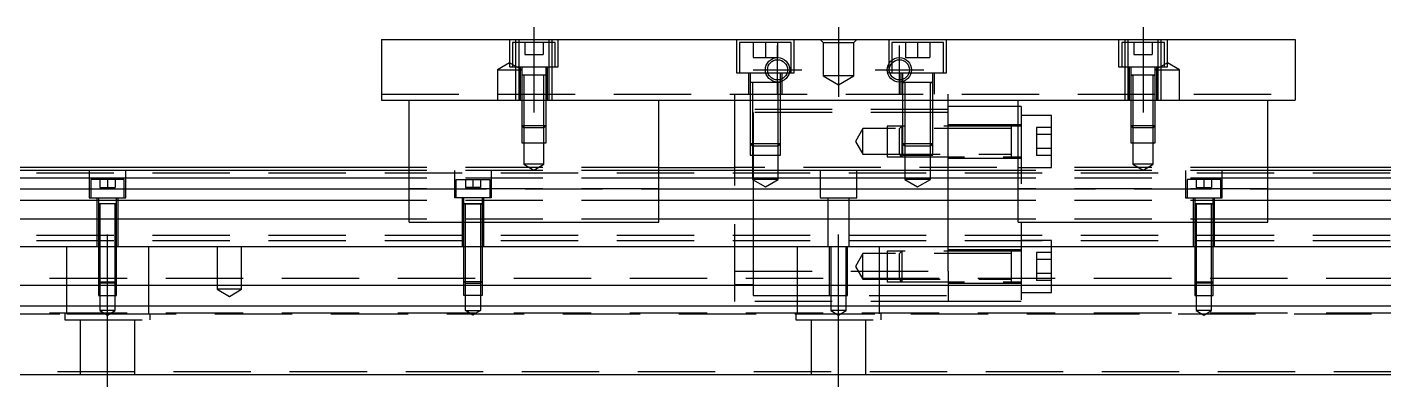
# Model space of a CAD drawing. Extents: x -10 to 836, y -261 to 77.
# Drawn here: x 186.8 to 409.5, y -223.3 to -164.3 of the extents above; entities that cross this region are included whole.
import ezdxf

# ---------------------------------------------------------------- set-up
doc = ezdxf.new("R2010")
doc.units = 0
doc.linetypes.add('CENTER', pattern=[50.8, 31.75, -6.35, 6.35, -6.35])
doc.linetypes.add('DASHED', pattern=[19.05, 12.7, -6.35])
doc.layers.get('0').update_dxf_attribs({"linetype": 'CONTINUOUS'})
doc.layers.add('CENTER', color=1, linetype='CENTER')

msp = doc.modelspace()

# ---------------------------------------------------------------- linework, layer by layer
at = {"color": 7, "linetype": 'CONTINUOUS'}
for p, q in [((245, -166.31), (245, -176.31)), ((245, -166.31), (395, -166.31)), ((395, -166.31), (395, -176.31)), ((245, -176.31), (395, -176.31)), ((249.5, -196.31), (249.5, -176.31)), ((290.5, -196.31), (290.5, -176.31)), ((303, -187.81), (303, -176.31)), ((338, -187.81), (338, -176.31)), ((349.5, -177.31), (338, -177.31)), ((349.5, -196.31), (349.5, -176.31)), ((390.5, -196.31), (390.5, -176.31)), ((249.5, -187.81), (0, -187.81)), ((249.5, -189.062272), (0, -189.062272)), ((249.5, -187.31), (60.5, -187.31)), ((290.5, -187.31), (303, -187.31)), ((349.5, -187.81), (290.5, -187.81)), ((349.5, -189.062272), (290.5, -189.062272)), ((590.005, -187.31), (390.5, -187.31)), ((640, -187.81), (390.5, -187.81)), ((640, -189.062272), (390.5, -189.062272)), ((0, -190.83668), (249.5, -190.83668)), ((290.5, -190.83668), (349.5, -190.83668)), ((390.5, -190.83668), (640, -190.83668)), ((249.5, -192.733076), (0, -192.733076)), ((349.5, -192.733076), (290.5, -192.733076)), ((640, -192.733076), (390.5, -192.733076)), ((249.5, -195.787372), (0, -195.787372)), ((349.5, -195.787372), (290.5, -195.787372)), ((640, -195.787372), (390.5, -195.787372)), ((249.5, -196.31), (290.5, -196.31)), ((349.5, -196.31), (390.5, -196.31)), ((0, -200.31), (640, -200.31)), ((0, -206.61), (640, -206.61)), ((0, -210.01), (640, -210.01)), ((0, -221.31), (640, -221.31))]:
    msp.add_line(p, q, dxfattribs=at)
at = {"color": 3, "linetype": 'DASHED'}
for p, q in [((266, -166.31), (266, -170.81)), ((273.5, -166.81), (266.5, -166.81)), ((266.5, -166.81), (266.5, -170.81)), ((267.000006, -166.31), (267.000006, -166.81)), ((267.000006, -166.81), (267.000006, -170.81)), ((267.5, -166.31), (267.5, -176.31)), ((268.5, -166.81), (268.5, -168.81)), ((270, -166.81), (270, -168.81)), ((271.5, -166.81), (271.5, -168.81)), ((272.5, -176.31), (272.5, -166.31)), ((272.999994, -166.81), (272.999994, -166.31)), ((272.999994, -170.81), (272.999994, -166.81)), ((273.5, -170.81), (273.5, -166.81)), ((274, -170.81), (274, -166.31)), ((303.25, -166.31), (303.25, -171.81)), ((312.25, -166.81), (303.75, -166.81)), ((303.75, -166.81), (303.75, -171.81)), ((306, -166.81), (306, -169.31)), ((308, -166.81), (308, -169.31)), ((310, -166.81), (310, -169.31)), ((312.25, -171.81), (312.25, -166.81)), ((312.75, -171.81), (312.75, -166.31)), ((317, -166.31), (317.5, -166.81)), ((317.5, -166.81), (317.5, -172.31)), ((317.5, -166.81), (322.5, -166.81)), ((322.5, -166.81), (323, -166.31)), ((322.5, -172.31), (322.5, -166.81)), ((328.25, -166.31), (328.25, -171.81)), ((337.25, -166.81), (328.75, -166.81)), ((328.75, -166.81), (328.75, -169.74875)), ((331, -166.81), (331, -169.31)), ((333, -166.81), (333, -169.31)), ((335, -166.81), (335, -169.31)), ((337.25, -171.81), (337.25, -166.81)), ((337.75, -171.81), (337.75, -166.31)), ((366, -166.31), (366, -170.81)), ((373.5, -166.81), (366.5, -166.81)), ((366.5, -166.81), (366.5, -170.81)), ((367.000006, -166.31), (367.000006, -166.81)), ((367.000006, -166.81), (367.000006, -170.81)), ((367.5, -166.31), (367.5, -176.31)), ((368.5, -166.81), (368.5, -168.81)), ((370, -166.81), (370, -168.81)), ((371.5, -166.81), (371.5, -168.81)), ((372.5, -176.31), (372.5, -166.31)), ((372.999994, -166.81), (372.999994, -166.31)), ((372.999994, -170.81), (372.999994, -166.81)), ((373.5, -170.81), (373.5, -166.81)), ((374, -170.81), (374, -166.31)), ((268.5, -168.81), (270, -168.81)), ((270, -168.81), (271.5, -168.81)), ((368.5, -168.81), (370, -168.81)), ((370, -168.81), (371.5, -168.81)), ((266, -170.1553), (264, -171.31)), ((264, -171.31), (268, -171.31)), ((264, -171.31), (264, -176.31)), ((268, -171.31), (266, -170.1553)), ((266, -170.81), (274, -170.81)), ((267.000006, -170.81), (267.000006, -176.31)), ((267.75, -170.81), (267.75, -176.31)), ((268, -170.81), (268, -172.21)), ((272, -172.21), (272, -170.81)), ((272.25, -176.31), (272.25, -170.81)), ((272.999994, -176.31), (272.999994, -170.81)), ((306, -169.31), (308, -169.31)), ((308, -169.31), (310, -169.31)), ((328.75, -169.74875), (328.75, -170.232968)), ((328.75, -170.232968), (328.75, -171.81)), ((331, -169.31), (333, -169.31)), ((333, -169.31), (335, -169.31)), ((366, -170.81), (374, -170.81)), ((367.000006, -170.81), (367.000006, -176.31)), ((367.75, -170.81), (367.75, -176.31)), ((368, -170.81), (368, -172.21)), ((374, -170.1553), (372, -171.31)), ((372, -172.21), (372, -170.81)), ((372, -171.31), (376, -171.31)), ((372.25, -176.31), (372.25, -170.81)), ((372.999994, -176.31), (372.999994, -170.81)), ((376, -171.31), (374, -170.1553)), ((376, -176.31), (376, -171.31)), ((272.000006, -172.21), (267.999994, -172.21)), ((272.000006, -172.21), (267.999994, -172.21)), ((268, -172.205), (268, -172.21)), ((268.216708, -172.21), (268, -172.21)), ((268, -172.21), (268, -172.215)), ((268, -172.21), (268, -176.31)), ((271.783332, -172.21), (268.216708, -172.21)), ((268.35, -172.21), (268.35, -176.31)), ((271.65, -176.31), (271.65, -172.21)), ((272, -172.21), (271.783332, -172.21)), ((272, -172.21), (272, -172.205)), ((272, -172.215), (272, -172.21)), ((272, -176.31), (272, -172.21)), ((303.25, -171.81), (312.75, -171.81)), ((305.25, -171.81), (305.25, -175.31)), ((310.500006, -173.41), (305.499994, -173.41)), ((305.5, -171.81), (305.5, -173.41)), ((305.5, -173.405), (305.5, -173.41)), ((305.757468, -173.41), (305.5, -173.41)), ((305.5, -173.41), (305.5, -173.415)), ((305.5, -173.41), (305.5, -175.31)), ((310.013852, -173.41), (305.757468, -173.41)), ((305.9, -173.41), (305.9, -175.31)), ((310.242552, -173.41), (310.013852, -173.41)), ((310.1, -175.31), (310.1, -173.41)), ((310.5, -173.41), (310.242552, -173.41)), ((310.5, -172.882418), (310.5, -171.81)), ((310.5, -173.246492), (310.5, -172.882418)), ((310.5, -173.41), (310.5, -173.246492)), ((310.5, -173.41), (310.5, -173.405)), ((310.5, -173.415), (310.5, -173.41)), ((310.5, -175.31), (310.5, -173.41)), ((310.75, -175.31), (310.75, -171.81)), ((317.5, -172.31), (320, -173.753376)), ((322.5, -172.31), (317.5, -172.31)), ((320, -173.753376), (322.5, -172.31)), ((328.25, -171.81), (337.75, -171.81)), ((330.25, -171.81), (330.25, -175.31)), ((335.500006, -173.41), (330.499994, -173.41)), ((335.500006, -173.41), (330.499994, -173.41)), ((335.500006, -173.41), (330.499994, -173.41)), ((330.5, -171.81), (330.5, -172.882418)), ((330.5, -172.882418), (330.5, -173.246492)), ((330.5, -173.246492), (330.5, -173.41)), ((330.5, -173.405), (330.5, -173.41)), ((330.5, -173.41), (330.757448, -173.41)), ((330.757468, -173.41), (330.5, -173.41)), ((330.5, -173.41), (330.5, -173.415)), ((330.5, -173.41), (330.5, -175.31)), ((335.242552, -173.41), (330.757468, -173.41)), ((330.9, -173.41), (330.9, -175.31)), ((335.1, -175.31), (335.1, -173.41)), ((335.5, -173.41), (335.242552, -173.41)), ((335.242602, -173.41), (335.5, -173.41)), ((335.5, -173.41), (335.5, -171.81)), ((335.5, -173.41), (335.5, -173.405)), ((335.5, -173.415), (335.5, -173.41)), ((335.5, -175.31), (335.5, -173.41)), ((335.75, -175.31), (335.75, -171.81)), ((372.000006, -172.21), (367.999994, -172.21)), ((372.000006, -172.21), (367.999994, -172.21)), ((372.000006, -172.21), (367.999994, -172.21)), ((368, -172.205), (368, -172.21)), ((368, -172.21), (368.216462, -172.21)), ((368.216708, -172.21), (368, -172.21)), ((368, -172.21), (368, -172.215)), ((368, -172.21), (368, -176.31)), ((371.783332, -172.21), (368.216708, -172.21)), ((368.35, -172.21), (368.35, -176.31)), ((371.65, -176.31), (371.65, -172.21)), ((372, -172.21), (371.783332, -172.21)), ((371.783538, -172.21), (372, -172.21)), ((372, -172.21), (372, -172.205)), ((372, -172.215), (372, -172.21)), ((372, -176.31), (372, -172.21)), ((245, -175.31), (395, -175.31)), ((303, -176.31), (303, -175.31)), ((305.5, -175.31), (305.5, -176.31)), ((305.500006, -175.31), (305.500006, -176.31)), ((305.9, -175.31), (305.9, -176.31)), ((310.1, -176.31), (310.1, -175.31)), ((310.499994, -176.31), (310.499994, -175.31)), ((310.5, -176.31), (310.5, -175.31)), ((330.5, -175.31), (330.5, -183.41)), ((330.500006, -175.31), (330.500006, -183.41)), ((330.9, -175.31), (330.9, -183.81)), ((335.1, -176.31), (335.1, -175.31)), ((335.499994, -176.31), (335.499994, -175.31)), ((335.5, -176.31), (335.5, -175.31)), ((338, -176.31), (338, -175.31)), ((268, -176.31), (268, -180.46)), ((268.000006, -176.31), (268.000002, -180.46)), ((268.35, -176.31), (268.35, -180.81)), ((271.65, -180.81), (271.65, -176.31)), ((271.999998, -180.46), (271.999994, -176.31)), ((272, -180.46), (272, -176.31)), ((338, -177.81), (303, -177.81)), ((305.5, -176.31), (305.5, -183.41)), ((305.500006, -176.31), (305.500006, -183.410006)), ((305.9, -176.31), (305.9, -183.81)), ((310.1, -183.81), (310.1, -176.31)), ((310.499994, -183.410006), (310.499994, -176.31)), ((310.5, -183.41), (310.5, -176.31)), ((335.1, -183.81), (335.1, -176.31)), ((335.499994, -183.410006), (335.499994, -176.31)), ((335.5, -183.41), (335.5, -176.31)), ((350, -177.31), (349.5, -177.31)), ((350, -177.31), (350, -209.31)), ((368, -176.31), (368, -180.46)), ((368.000006, -176.31), (368.000002, -180.46)), ((368.35, -176.31), (368.35, -180.81)), ((371.65, -180.81), (371.65, -176.31)), ((371.999998, -180.46), (371.999994, -176.31)), ((372, -180.46), (372, -176.31)), ((306, -178.31), (306, -183.81)), ((338, -178.31), (306, -178.31)), ((350, -180.31), (338, -180.31)), ((355, -178.81), (350, -178.81)), ((355, -187.31), (355, -178.81)), ((268, -180.46), (272, -180.46)), ((268, -180.46), (268.35, -180.81)), ((268.000002, -180.46), (268.000006, -183.31)), ((271.65, -180.81), (268.35, -180.81)), ((268.35, -180.81), (268.35, -183.31)), ((271.65, -180.81), (272, -180.46)), ((271.65, -183.31), (271.65, -180.81)), ((271.999994, -183.31), (271.999998, -180.46)), ((324, -180.96), (322.787564, -183.06)), ((324, -185.16), (324, -180.96)), ((348.4, -180.96), (324, -180.96)), ((350, -180.56), (328, -180.560004)), ((328, -180.560004), (328, -185.559994)), ((330.4, -180.560003), (330.4, -185.559995)), ((348.4, -185.56), (348.4, -180.56)), ((352.5, -180.750598), (352.5, -185.369402)), ((355, -180.750598), (352.5, -180.750598)), ((355, -181.9053), (352.5, -181.9053)), ((368, -180.46), (372, -180.46)), ((368, -180.46), (368.35, -180.81)), ((368.000002, -180.46), (368.000006, -183.31)), ((371.65, -180.81), (368.35, -180.81)), ((368.35, -180.81), (368.35, -183.31)), ((371.65, -180.81), (372, -180.46)), ((371.65, -183.31), (371.65, -180.81)), ((371.999994, -183.31), (371.999998, -180.46)), ((268.000006, -183.31), (271.999994, -183.31)), ((268.35, -183.31), (268.35, -186.81)), ((271.65, -186.81), (271.65, -183.31)), ((305.5, -183.41), (310.5, -183.41)), ((305.5, -183.41), (305.9, -183.81)), ((305.500006, -183.410006), (305.500006, -185.31)), ((310.1, -183.81), (305.9, -183.81)), ((305.9, -183.81), (305.9, -185.31)), ((306, -183.81), (306, -196.31)), ((310.1, -183.81), (310.5, -183.41)), ((310.1, -185.31), (310.1, -183.81)), ((310.499994, -185.31), (310.499994, -183.410006)), ((322.787564, -183.06), (324, -185.16)), ((330.5, -183.41), (335.5, -183.41)), ((330.5, -183.41), (330.9, -183.81)), ((330.500006, -183.41), (330.500006, -185.31)), ((335.1, -183.81), (330.9, -183.81)), ((330.9, -183.81), (330.9, -185.31)), ((335.1, -183.81), (335.5, -183.41)), ((335.1, -185.31), (335.1, -183.81)), ((335.499994, -185.31), (335.499994, -183.410006)), ((355, -184.2147), (352.5, -184.2147)), ((368.000006, -183.31), (371.999994, -183.31)), ((368.35, -183.31), (368.35, -186.81)), ((371.65, -186.81), (371.65, -183.31)), ((271.65, -186.81), (268.35, -186.81)), ((268.35, -186.81), (270, -187.762628)), ((270, -187.762628), (271.65, -186.81)), ((305.500006, -185.31), (310.499994, -185.31)), ((305.9, -185.31), (305.9, -189.31)), ((310.1, -189.31), (310.1, -185.31)), ((324, -185.16), (348.4, -185.16)), ((328, -185.559994), (350, -185.56)), ((330.500006, -185.31), (335.499994, -185.31)), ((330.9, -185.31), (330.9, -189.31)), ((335.1, -189.31), (335.1, -185.31)), ((338, -185.81), (350, -185.81)), ((355, -185.369402), (352.5, -185.369402)), ((371.65, -186.81), (368.35, -186.81)), ((368.35, -186.81), (370, -187.762628)), ((370, -187.762628), (371.65, -186.81)), ((55, -188.185), (590, -188.185)), ((197, -187.81), (197, -192.31)), ((202.75, -189.31), (197.25, -189.31)), ((197.25, -189.31), (197.25, -192.31)), ((198.75, -189.31), (198.75, -190.61)), ((200, -189.31), (200, -190.61)), ((201.25, -189.31), (201.25, -190.61)), ((202.75, -192.31), (202.75, -189.31)), ((203, -192.31), (203, -187.81)), ((290.5, -187.31), (249.5, -187.31)), ((290.5, -187.81), (249.5, -187.81)), ((290.5, -189.062272), (249.5, -189.062272)), ((290.5, -189.107056), (249.5, -189.107056)), ((257, -192.31), (257, -187.81)), ((257.25, -189.31), (262.75, -189.31)), ((257.25, -192.31), (257.25, -189.31)), ((258.75, -189.31), (258.75, -190.61)), ((260, -189.31), (260, -190.61)), ((261.25, -189.31), (261.25, -190.61)), ((262.75, -189.31), (262.75, -192.31)), ((263, -187.81), (263, -192.31)), ((346, -187.31), (303, -187.31)), ((303, -209.31), (303, -187.81)), ((310.1, -189.31), (305.9, -189.31)), ((305.9, -189.31), (308, -190.522436)), ((308, -190.522436), (310.1, -189.31)), ((317, -187.81), (317, -192.31)), ((323, -192.31), (323, -187.81)), ((335.1, -189.31), (330.9, -189.31)), ((330.9, -189.31), (333, -190.522436)), ((333, -190.522436), (335.1, -189.31)), ((338, -196.31), (338, -187.81)), ((349.5, -187.31), (355, -187.31)), ((390.5, -187.81), (349.5, -187.81)), ((390.5, -189.062272), (349.5, -189.062272)), ((390.5, -189.107056), (349.5, -189.107056)), ((350, -187.31), (355, -187.31)), ((390.5, -187.31), (355, -187.31)), ((377, -187.81), (377, -192.31)), ((382.75, -189.31), (377.25, -189.31)), ((377.25, -189.31), (377.25, -192.31)), ((378.75, -189.31), (378.75, -190.61)), ((380, -189.31), (380, -190.61)), ((381.25, -189.31), (381.25, -190.61)), ((382.75, -192.31), (382.75, -189.31)), ((383, -192.31), (383, -187.81)), ((198.75, -190.61), (200, -190.61)), ((200, -190.61), (201.25, -190.61)), ((290.5, -190.81), (249.5, -190.81)), ((249.5, -190.83668), (290.5, -190.83668)), ((260, -190.61), (258.75, -190.61)), ((261.25, -190.61), (260, -190.61)), ((390.5, -190.81), (349.5, -190.81)), ((349.5, -190.83668), (390.5, -190.83668)), ((378.75, -190.61), (380, -190.61)), ((380, -190.61), (381.25, -190.61)), ((197, -192.31), (203, -192.31)), ((198.25, -192.31), (198.25, -200.31)), ((199.998804, -193.31), (198.499994, -193.31)), ((201.500006, -193.31), (198.499994, -193.31)), ((198.5, -192.31), (198.5, -193.31)), ((198.5, -193.305), (198.5, -193.31)), ((198.624678, -193.31), (198.5, -193.31)), ((198.5, -193.31), (198.5, -193.315)), ((198.5, -193.31), (198.5, -200.31)), ((199.998804, -193.31), (198.624678, -193.31)), ((198.75, -193.31), (198.75, -200.31)), ((201.500006, -193.31), (199.998804, -193.31)), ((201.37533, -193.31), (199.998804, -193.31)), ((201.25, -200.31), (201.25, -193.31)), ((201.5, -193.31), (201.37533, -193.31)), ((201.5, -193.31), (201.5, -192.31)), ((201.5, -193.31), (201.5, -193.305)), ((201.5, -193.315), (201.5, -193.31)), ((201.5, -200.31), (201.5, -193.31)), ((201.75, -200.31), (201.75, -192.31)), ((290.5, -192.733076), (249.5, -192.733076)), ((263, -192.31), (257, -192.31)), ((258.25, -200.31), (258.25, -192.31)), ((258.499994, -193.31), (261.500006, -193.31)), ((258.499994, -193.31), (260.001196, -193.31)), ((258.5, -193.31), (258.5, -192.31)), ((258.5, -193.31), (258.5, -193.305)), ((258.624608, -193.31), (258.5, -193.31)), ((258.5, -193.31), (258.62467, -193.31)), ((258.5, -193.315), (258.5, -193.31)), ((258.5, -200.31), (258.5, -193.31)), ((261.37533, -193.31), (258.624608, -193.31)), ((258.62467, -193.31), (260.001196, -193.31)), ((258.75, -200.31), (258.75, -193.31)), ((260.001196, -193.31), (261.500006, -193.31)), ((260.001196, -193.31), (261.375322, -193.31)), ((261.25, -193.31), (261.25, -200.31)), ((261.375322, -193.31), (261.5, -193.31)), ((261.5, -193.31), (261.37533, -193.31)), ((261.5, -192.31), (261.5, -193.31)), ((261.5, -193.305), (261.5, -193.31)), ((261.5, -193.31), (261.5, -193.315)), ((261.5, -193.31), (261.5, -200.31)), ((261.75, -192.31), (261.75, -200.31)), ((317, -192.31), (323, -192.31)), ((318.25, -192.31), (318.25, -200.31)), ((321.75, -200.31), (321.75, -192.31)), ((390.5, -192.733076), (349.5, -192.733076)), ((377, -192.31), (383, -192.31)), ((378.25, -192.31), (378.25, -200.31)), ((381.500006, -193.31), (378.499994, -193.31)), ((379.998804, -193.31), (378.499994, -193.31)), ((378.5, -192.31), (378.5, -193.31)), ((378.5, -193.305), (378.5, -193.31)), ((378.5, -193.31), (378.62467, -193.31)), ((378.624678, -193.31), (378.5, -193.31)), ((378.5, -193.31), (378.5, -193.315)), ((378.5, -193.31), (378.5, -200.31)), ((378.62467, -193.31), (381.375392, -193.31)), ((379.998804, -193.31), (378.624678, -193.31)), ((378.75, -193.31), (378.75, -200.31)), ((381.500006, -193.31), (379.998804, -193.31)), ((381.37533, -193.31), (379.998804, -193.31)), ((381.25, -200.31), (381.25, -193.31)), ((381.5, -193.31), (381.37533, -193.31)), ((381.375392, -193.31), (381.5, -193.31)), ((381.5, -193.31), (381.5, -192.31)), ((381.5, -193.31), (381.5, -193.305)), ((381.5, -193.315), (381.5, -193.31)), ((381.5, -200.31), (381.5, -193.31)), ((381.75, -200.31), (381.75, -192.31)), ((290.5, -195.787372), (249.5, -195.787372)), ((290.5, -195.81), (249.5, -195.81)), ((390.5, -195.787372), (349.5, -195.787372)), ((390.5, -195.81), (349.5, -195.81)), ((306, -196.31), (306, -200.31)), ((338, -200.31), (338, -196.31)), ((55, -198.435), (590, -198.435)), ((55, -199.31), (590, -199.31)), ((193.291796, -211.31), (193.291796, -200.31)), ((198.5, -200.31), (198.5, -206.06)), ((198.500006, -200.31), (198.500002, -206.06)), ((198.75, -200.31), (198.75, -206.31)), ((201.25, -206.31), (201.25, -200.31)), ((201.499998, -206.06), (201.499994, -200.31)), ((201.5, -206.06), (201.5, -200.31)), ((206.708204, -200.31), (206.708204, -211.31)), ((218, -200.31), (218, -207.31)), ((222, -207.31), (222, -200.31)), ((258.5, -206.06), (258.5, -200.31)), ((258.500002, -206.06), (258.500006, -200.31)), ((258.75, -206.31), (258.75, -200.31)), ((261.25, -200.31), (261.25, -206.31)), ((261.499994, -200.31), (261.499998, -206.06)), ((261.5, -200.31), (261.5, -206.06)), ((306, -200.31), (306, -206.61)), ((313.291796, -211.31), (313.291796, -200.31)), ((318.500006, -200.31), (318.500006, -206.61)), ((318.75, -200.31), (318.75, -208.31)), ((321.25, -208.31), (321.25, -200.31)), ((321.499994, -206.61), (321.499994, -200.31)), ((326.708204, -200.31), (326.708204, -211.31)), ((338, -204.31), (338, -200.31)), ((355, -199.31), (350, -199.31)), ((355, -207.81), (355, -199.31)), ((378.5, -200.31), (378.5, -206.06)), ((378.500006, -200.31), (378.500002, -206.06)), ((378.75, -200.31), (378.75, -206.31)), ((381.25, -206.31), (381.25, -200.31)), ((381.499998, -206.06), (381.499994, -200.31)), ((381.5, -206.06), (381.5, -200.31)), ((324, -201.46), (322.787564, -203.56)), ((324, -205.66), (324, -201.46)), ((348.4, -201.46), (324, -201.46)), ((350, -201.06), (328, -201.060004)), ((328, -201.060004), (328, -206.059994)), ((330.4, -201.060003), (330.4, -206.059995)), ((350, -200.81), (338, -200.81)), ((348.4, -206.06), (348.4, -201.06)), ((352.5, -201.250598), (352.5, -205.869402)), ((355, -201.250598), (352.5, -201.250598)), ((355, -202.4053), (352.5, -202.4053)), ((303, -204.31), (338, -204.31)), ((322.787564, -203.56), (324, -205.66)), ((338, -204.31), (338, -206.61)), ((355, -204.7147), (352.5, -204.7147)), ((0, -205.46), (640, -205.46)), ((198.5, -206.06), (201.5, -206.06)), ((198.5, -206.06), (198.75, -206.31)), ((198.500002, -206.06), (198.500006, -206.61)), ((198.500006, -206.61), (198.500006, -208.31)), ((201.25, -206.31), (198.75, -206.31)), ((198.75, -206.31), (198.75, -208.31)), ((201.25, -206.31), (201.5, -206.06)), ((201.25, -208.31), (201.25, -206.31)), ((201.499994, -206.61), (201.499998, -206.06)), ((201.499994, -208.31), (201.499994, -206.61)), ((261.5, -206.06), (258.5, -206.06)), ((258.75, -206.31), (258.5, -206.06)), ((258.500006, -206.61), (258.500002, -206.06)), ((258.500006, -208.31), (258.500006, -206.61)), ((258.75, -206.31), (261.25, -206.31)), ((258.75, -208.31), (258.75, -206.31)), ((261.5, -206.06), (261.25, -206.31)), ((261.25, -206.31), (261.25, -208.31)), ((261.499998, -206.06), (261.499994, -206.61)), ((261.499994, -206.61), (261.499994, -208.31)), ((306, -206.585918), (303, -206.585918)), ((306, -206.61), (306, -208.31)), ((318.500006, -206.61), (318.500006, -208.31)), ((321.499994, -208.31), (321.499994, -206.61)), ((324, -205.66), (348.4, -205.66)), ((328, -206.059994), (350, -206.06)), ((338, -206.31), (350, -206.31)), ((338, -206.61), (338, -209.31)), ((355, -205.869402), (352.5, -205.869402)), ((378.5, -206.06), (381.5, -206.06)), ((378.5, -206.06), (378.75, -206.31)), ((378.500002, -206.06), (378.500006, -206.61)), ((378.500006, -206.61), (378.500006, -208.31)), ((381.25, -206.31), (378.75, -206.31)), ((378.75, -206.31), (378.75, -208.31)), ((381.25, -206.31), (381.5, -206.06)), ((381.25, -208.31), (381.25, -206.31)), ((381.499994, -206.61), (381.499998, -206.06)), ((381.499994, -208.31), (381.499994, -206.61)), ((198.500006, -208.31), (201.499994, -208.31)), ((198.75, -208.31), (198.75, -210.81)), ((201.25, -210.81), (201.25, -208.31)), ((222, -207.31), (218, -207.31)), ((218, -207.31), (220, -208.4647)), ((220, -208.4647), (222, -207.31)), ((261.499994, -208.31), (258.500006, -208.31)), ((258.75, -210.81), (258.75, -208.31)), ((261.25, -208.31), (261.25, -210.81)), ((338, -209.31), (303, -209.31)), ((306, -208.31), (338, -208.31)), ((318.500006, -208.31), (321.499994, -208.31)), ((318.75, -208.31), (318.75, -210.81)), ((321.25, -210.81), (321.25, -208.31)), ((350, -209.31), (338, -209.31)), ((350, -207.81), (355, -207.81)), ((378.500006, -208.31), (381.499994, -208.31)), ((378.75, -208.31), (378.75, -210.81)), ((381.25, -210.81), (381.25, -208.31)), ((0, -211.16), (640, -211.16)), ((103.291796, -211.31), (356.708204, -211.31)), ((193, -211.31), (193, -212.31)), ((193.291796, -211.31), (206.708204, -211.31)), ((201.25, -210.81), (198.75, -210.81)), ((198.75, -210.81), (200, -211.531688)), ((200, -211.531688), (201.25, -210.81)), ((207, -212.31), (207, -211.31)), ((258.75, -210.81), (261.25, -210.81)), ((260, -211.531688), (258.75, -210.81)), ((261.25, -210.81), (260, -211.531688)), ((313, -211.31), (313, -212.31)), ((313.291796, -211.31), (326.708204, -211.31)), ((321.25, -210.81), (318.75, -210.81)), ((318.75, -210.81), (320, -211.531688)), ((320, -211.531688), (321.25, -210.81)), ((327, -212.31), (327, -211.31)), ((356.708204, -211.31), (583.291796, -211.31)), ((381.25, -210.81), (378.75, -210.81)), ((378.75, -210.81), (380, -211.531688)), ((380, -211.531688), (381.25, -210.81)), ((193, -212.31), (207, -212.31)), ((195.5, -212.31), (195.5, -221.31)), ((204.5, -221.31), (204.5, -212.31)), ((313, -212.31), (327, -212.31)), ((315.5, -212.31), (315.5, -221.31)), ((324.5, -221.31), (324.5, -212.31)), ((77.499994, -220.81), (640, -220.81))]:
    msp.add_line(p, q, dxfattribs=at)
at = {"color": 3, "linetype": 'CONTINUOUS'}
for p, q in [((330.4, -180.560003), (330.000003, -180.96)), ((330.000005, -185.16), (330.000005, -180.96)), ((330.4, -185.559995), (330.000005, -185.16)), ((330.4, -201.060003), (330.000003, -201.46)), ((330.000005, -205.66), (330.000005, -201.46)), ((330.4, -206.059995), (330.000005, -205.66))]:
    msp.add_line(p, q, dxfattribs=at)
for centre in [(310, -171.31), (330, -171.31)]:
    msp.add_circle(centre, 2, dxfattribs=at)
at = {"color": 7, "linetype": 'CONTINUOUS'}
for centre in [(310, -171.31), (330, -171.31)]:
    msp.add_circle(centre, 1.65, dxfattribs=at)
at = {"layer": 'CENTER', "color": 1, "linetype": 'CENTER'}
for p, q in [((270, -164.31), (270, -178.31)), ((320, -164.31), (320, -175.753376)), ((370, -164.31), (370, -178.31)), ((310, -175.31), (310, -167.31)), ((330, -175.31), (330, -167.31)), ((306, -171.31), (314, -171.31)), ((326, -171.31), (334, -171.31)), ((200, -223.31), (200, -198.31)), ((320, -223.31), (320, -198.31))]:
    msp.add_line(p, q, dxfattribs=at)

doc.saveas('drawing.dxf')
